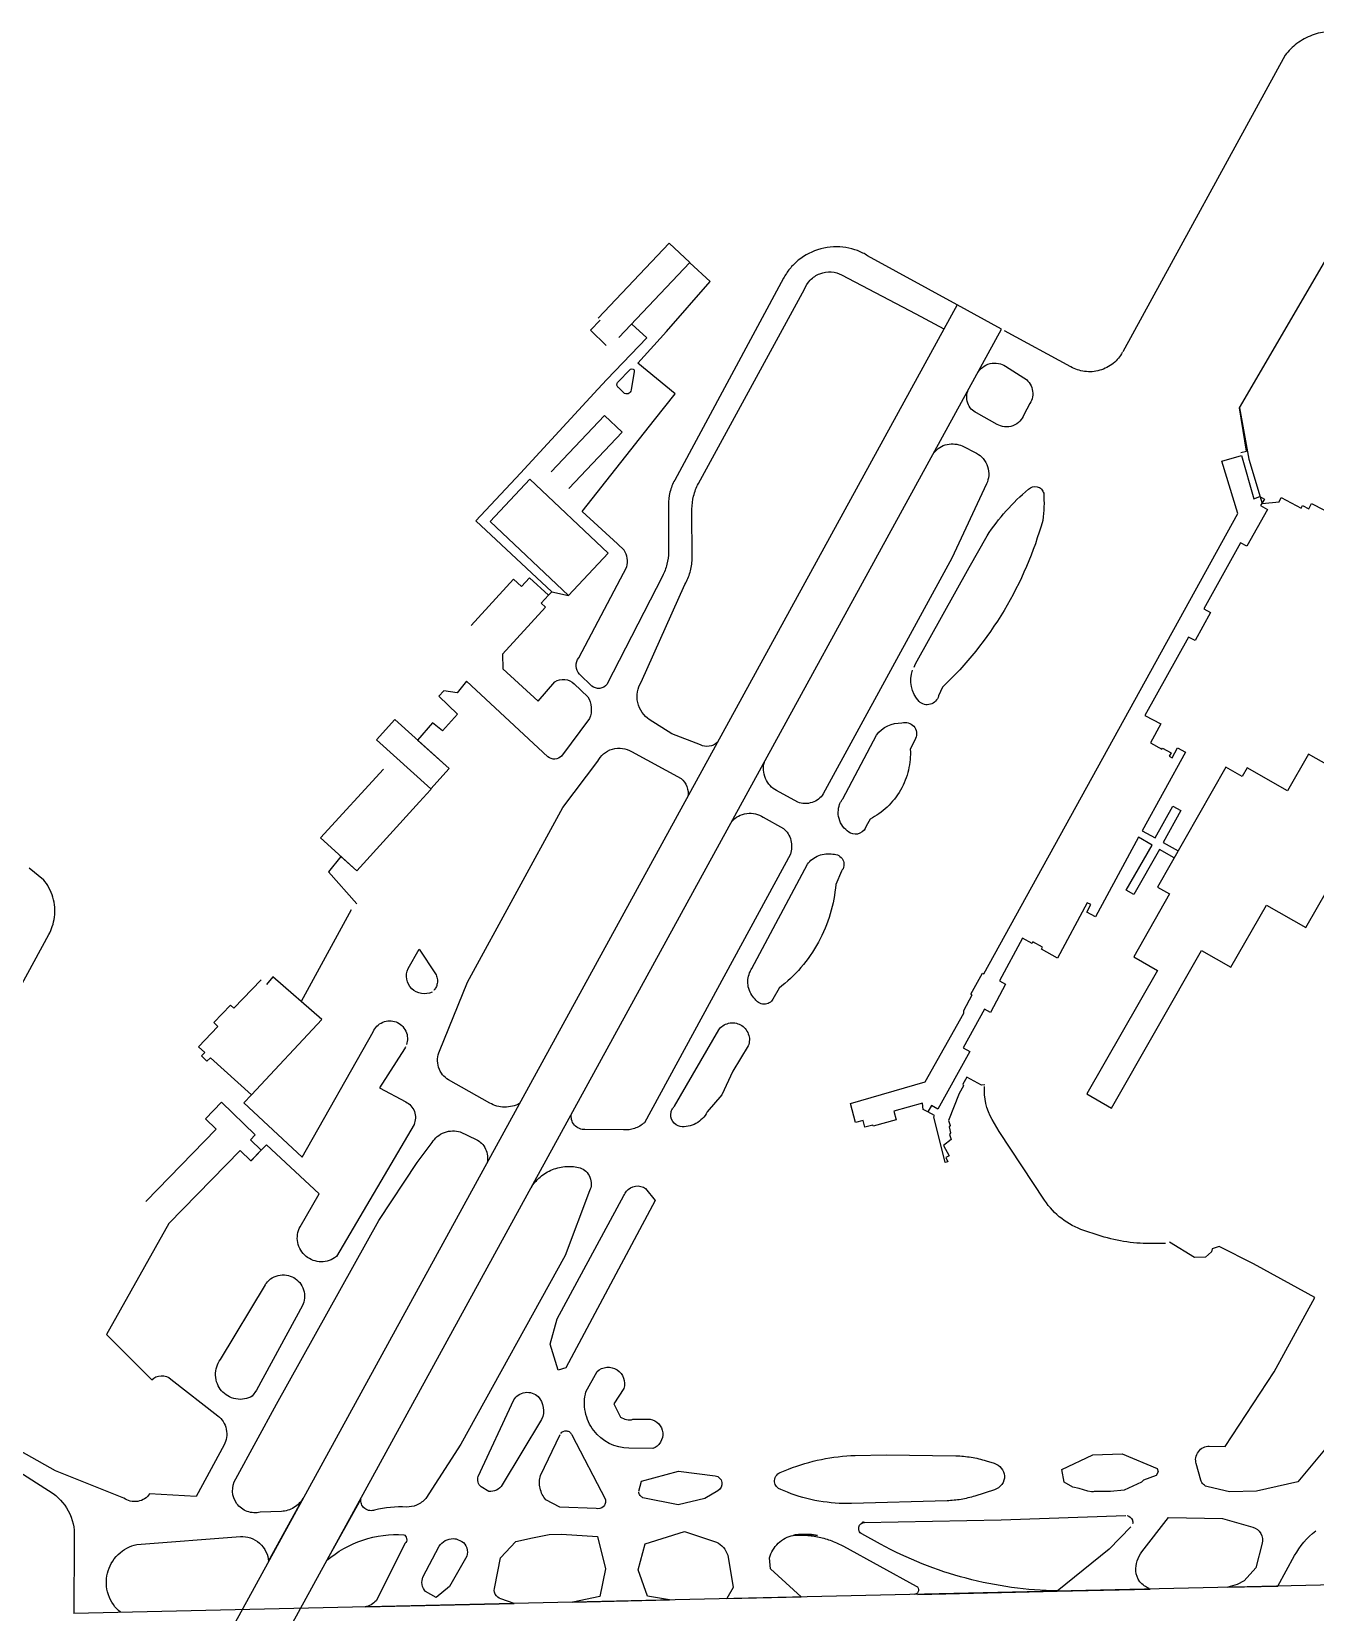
# Model space of a CAD drawing. Header units: millimetres. Extents: x -77.1 to -67, y 51.5 to 61.1.
# Drawn here: x -73.396 to -70.009, y 56.782 to 60.955 of the extents above; entities that cross this region are included whole.
import ezdxf

# ---------------------------------------------------------------- set-up
doc = ezdxf.new("R2010")
doc.units = ezdxf.units.MM
doc.layers.get('0').update_dxf_attribs({"linetype": 'CONTINUOUS'})
for name, color, linetype in [('ramp', 7, 'CONTINUOUS'), ('runway', 110, 'CONTINUOUS'), ('taxi', 130, 'CONTINUOUS')]:
    doc.layers.add(name, color=color, linetype=linetype)

# ---------------------------------------------------------------- blocks, each defined once
blk = doc.blocks.new('Airport')
at = {"layer": 'ramp'}
for p, q in [((147.732, 176.325), (149.869, 178.582)), ((149.869, 178.582), (150.49, 177.994)), ((150.49, 177.994), (148.351, 175.74)), ((147.501, 175.959), (147.791, 176.269)), ((147.974, 175.507), (147.501, 175.959)), ((146.323, 171.703), (147.924, 173.394)), ((147.924, 173.394), (148.451, 172.893)), ((148.451, 172.893), (146.85, 171.203)), ((166.474, 172.022), (167.067, 172.191)), ((167.067, 172.191), (167.437, 170.889)), ((166.954, 170.455), (166.474, 172.022)), ((144.482, 170.212), (145.681, 171.486)), ((148.037, 169.259), (145.681, 171.486)), ((167.437, 170.889), (167.614, 170.959)), ((167.614, 170.959), (167.752, 170.885)), ((167.752, 170.885), (167.639, 170.688)), ((167.639, 170.688), (167.842, 170.575)), ((144.482, 170.212), (146.838, 167.99)), ((159.317, 156.608), (166.954, 170.455)), ((159.317, 156.608), (166.954, 170.455)), ((167.842, 170.575), (167.223, 169.467)), ((146.838, 167.99), (148.037, 169.259)), ((167.035, 169.573), (165.931, 167.583)), ((167.223, 169.467), (167.035, 169.573)), ((145.188, 168.48), (143.917, 167.086)), ((145.43, 168.257), (145.188, 168.48)), ((145.671, 168.519), (145.43, 168.257)), ((146.242, 167.997), (145.671, 168.519)), ((146.02, 167.753), (146.242, 167.997)), ((146.147, 167.637), (144.855, 166.226)), ((144.855, 166.226), (146.147, 167.637)), ((146.147, 167.637), (146.02, 167.753)), ((166.135, 167.47), (165.667, 166.628)), ((165.931, 167.583), (166.135, 167.47)), ((165.468, 166.737), (164.163, 164.381)), ((165.667, 166.628), (165.468, 166.737)), ((141.621, 164.256), (141.07, 163.65)), ((143.254, 162.779), (141.621, 164.256)), ((164.163, 164.381), (164.636, 164.123)), ((164.636, 164.123), (164.326, 163.555)), ((141.07, 163.65), (142.7, 162.169)), ((142.302, 163.639), (143.254, 162.779)), ((164.326, 163.555), (164.674, 163.365)), ((165.384, 163.277), (164.079, 160.909)), ((164.674, 163.365), (164.692, 163.397)), ((164.692, 163.397), (164.946, 163.255)), ((164.946, 163.255), (164.889, 163.153)), ((164.889, 163.153), (164.978, 163.107)), ((164.978, 163.107), (165.144, 163.406)), ((165.144, 163.406), (165.384, 163.277)), ((169.075, 163.216), (168.446, 162.115)), ((171.262, 161.97), (169.075, 163.216)), ((139.392, 160.694), (141.285, 162.768)), ((143.254, 162.779), (142.7, 162.169)), ((166.594, 162.825), (164.537, 159.22)), ((167.085, 162.546), (166.594, 162.825)), ((167.232, 162.807), (167.085, 162.546)), ((168.446, 162.115), (167.232, 162.807)), ((142.689, 162.14), (142.366, 161.784)), ((142.7, 162.169), (142.689, 162.14)), ((142.366, 161.784), (140.475, 159.706)), ((142.366, 161.784), (140.475, 159.706)), ((164.466, 160.694), (164.996, 161.653)), ((164.996, 161.653), (165.239, 161.522)), ((168.993, 157.999), (171.262, 161.97)), ((165.239, 161.522), (164.71, 160.559)), ((140.475, 159.706), (139.392, 160.694)), ((163.966, 160.715), (162.678, 158.323)), ((164.375, 160.478), (163.966, 160.715)), ((164.079, 160.909), (164.466, 160.694)), ((163.598, 159.123), (164.375, 160.478)), ((164.601, 160.348), (163.828, 158.994)), ((165.038, 160.102), (164.601, 160.348)), ((164.71, 160.559), (165.162, 160.312)), ((140.475, 159.706), (140.002, 160.136)), ((163.828, 158.994), (163.598, 159.123)), ((164.905, 159.012), (163.824, 157.12)), ((164.537, 159.22), (164.905, 159.012)), ((162.431, 158.747), (161.535, 157.081)), ((162.413, 158.465), (162.533, 158.691)), ((162.678, 158.323), (162.413, 158.465)), ((162.533, 158.691), (162.431, 158.747)), ((166.746, 156.807), (167.815, 158.673)), ((167.815, 158.673), (168.993, 157.999)), ((160.484, 157.678), (159.792, 156.398)), ((160.769, 157.526), (160.484, 157.678)), ((160.794, 157.572), (160.769, 157.526)), ((161.083, 157.416), (160.794, 157.572)), ((161.049, 157.346), (161.083, 157.416)), ((161.535, 157.081), (161.049, 157.346)), ((163.161, 152.574), (165.864, 157.311)), ((163.824, 157.12), (164.541, 156.71)), ((165.864, 157.311), (166.746, 156.807)), ((137.603, 156.429), (136.78, 155.575)), ((137.956, 156.518), (137.761, 156.291)), ((139.426, 155.233), (137.956, 156.518)), ((158.935, 155.995), (159.285, 156.626)), ((159.285, 156.626), (159.317, 156.608)), ((159.792, 156.398), (159.973, 156.301)), ((164.541, 156.71), (162.417, 152.997)), ((158.716, 155.511), (158.971, 155.973)), ((158.971, 155.973), (158.935, 155.995)), ((159.973, 156.301), (159.518, 155.451)), ((136.682, 155.67), (136.178, 155.141)), ((136.78, 155.575), (136.682, 155.67)), ((159.342, 155.547), (158.699, 154.386)), ((158.72, 155.43), (158.716, 155.511)), ((158.72, 155.43), (158.716, 155.511)), ((159.518, 155.451), (159.342, 155.547)), ((136.301, 155.021), (135.719, 154.415)), ((136.178, 155.141), (136.301, 155.021)), ((139.426, 155.233), (137.316, 152.975)), ((137.316, 152.975), (139.426, 155.233)), ((157.562, 153.359), (158.72, 155.43)), ((157.562, 153.359), (158.72, 155.43)), ((135.719, 154.415), (135.909, 154.241)), ((135.909, 154.241), (135.81, 154.139)), ((135.81, 154.139), (135.977, 153.985)), ((135.977, 153.985), (136.082, 154.087)), ((136.082, 154.087), (137.316, 152.975)), ((158.896, 154.273), (157.937, 152.54)), ((158.699, 154.386), (158.896, 154.273)), ((155.312, 152.71), (157.562, 153.359)), ((155.312, 152.71), (157.562, 153.359)), ((136.418, 152.75), (135.934, 152.248)), ((137.429, 151.769), (136.418, 152.75)), ((137.316, 152.975), (137.088, 152.728)), ((155.464, 152.142), (155.312, 152.71)), ((155.464, 152.142), (155.312, 152.71)), ((157.474, 152.725), (156.614, 152.477)), ((157.474, 152.725), (156.614, 152.477)), ((157.499, 152.534), (157.474, 152.725)), ((157.499, 152.534), (157.474, 152.725)), ((157.746, 152.647), (157.641, 152.456)), ((157.937, 152.54), (157.746, 152.647)), ((135.934, 152.248), (136.251, 151.938)), ((155.694, 152.203), (155.464, 152.142)), ((155.694, 152.203), (155.464, 152.142)), ((155.749, 151.997), (155.694, 152.203)), ((155.749, 151.997), (155.694, 152.203)), ((156.684, 152.217), (156, 152.033)), ((156.684, 152.217), (156, 152.033)), ((156.614, 152.477), (156.684, 152.217)), ((156.614, 152.477), (156.684, 152.217)), ((157.641, 152.456), (157.499, 152.534)), ((157.641, 152.456), (157.499, 152.534)), ((136.251, 151.938), (134.141, 149.768)), ((137.282, 151.617), (137.429, 151.769)), ((155.99, 152.061), (155.749, 151.997)), ((155.99, 152.061), (155.749, 151.997)), ((156, 152.033), (155.99, 152.061)), ((156, 152.033), (155.99, 152.061)), ((136.974, 151.299), (134.833, 149.098)), ((134.833, 149.098), (136.974, 151.299)), ((137.296, 150.986), (136.974, 151.299)), ((136.974, 151.299), (137.296, 150.986)), ((137.606, 151.303), (137.282, 151.617)), ((137.296, 150.986), (137.606, 151.303)), ((137.606, 151.303), (137.3, 150.989)), ((137.3, 150.989), (137.296, 150.986))]:
    blk.add_line(p, q, dxfattribs=at)
at = {"layer": 'ramp', "linetype": 'ByBlock'}
blk.add_line((162.417, 152.997), (163.161, 152.574), dxfattribs=at)
at = {"layer": 'runway'}
for p, q in [((158.523, 176.73), (114.591, 96.513)), ((159.856, 175.997), (158.523, 176.73)), ((115.928, 95.783), (159.856, 175.997)), ((198.312, 138.879), (131.976, 137.379))]:
    blk.add_line(p, q, dxfattribs=at)
at = {"layer": 'taxi'}
for p, q in [((168.379, 184.231), (163.493, 175.31)), ((151.093, 177.426), (150.486, 177.99)), ((158.523, 176.73), (155.83, 178.202)), ((167.003, 173.63), (169.561, 178.005)), ((149.781, 175.923), (151.093, 177.426)), ((153.302, 177.524), (150.031, 171.457)), ((155.043, 177.63), (157.273, 176.45)), ((150.744, 171.348), (153.937, 177.2)), ((148.74, 176.145), (149.191, 175.733)), ((148.926, 174.971), (149.781, 175.923)), ((161.94, 174.858), (159.944, 175.948)), ((149.191, 175.733), (147.996, 174.478)), ((150.041, 174.053), (148.926, 174.971)), ((163.49, 175.303), (163.482, 175.292)), ((147.996, 174.478), (147.723, 174.191)), ((148.313, 174.392), (148.708, 174.788)), ((148.815, 174.72), (148.722, 174.17)), ((159.975, 174.878), (160.527, 174.53)), ((147.723, 174.191), (145.396, 171.662)), ((148.496, 174.085), (148.341, 174.24)), ((149.424, 173.27), (150.041, 174.053)), ((160.706, 173.763), (160.52, 173.422)), ((167.003, 173.627), (167.282, 172.081)), ((167.214, 172.325), (167.003, 173.627)), ((147.25, 170.509), (149.424, 173.27)), ((159.726, 173.132), (159.097, 173.476)), ((158.67, 172.481), (159.104, 172.261)), ((167.042, 172.282), (167.214, 172.325)), ((167.282, 172.081), (167.68, 170.755)), ((145.396, 171.662), (144.055, 170.233)), ((159.405, 171.344), (158.356, 169.111)), ((149.844, 170.706), (149.844, 169.295)), ((167.68, 170.755), (168.193, 170.801)), ((168.193, 170.801), (168.259, 170.928)), ((168.259, 170.928), (168.858, 170.614)), ((168.858, 170.614), (168.898, 170.692)), ((168.898, 170.692), (169.088, 170.593)), ((169.088, 170.593), (169.17, 170.748)), ((169.17, 170.748), (170.707, 169.955)), ((144.055, 170.233), (146.337, 168.099)), ((148.309, 169.534), (147.25, 170.509)), ((150.554, 169.073), (150.55, 170.586)), ((158.885, 168.825), (159.421, 169.781)), ((148.514, 169.344), (148.309, 169.534)), ((147.146, 166.113), (148.591, 168.85)), ((158.356, 169.111), (154.498, 162.017)), ((157.27, 165.929), (158.885, 168.825)), ((149.668, 168.571), (147.996, 165.312)), ((149.023, 165.375), (150.341, 168.32)), ((146.337, 168.099), (146.242, 167.997)), ((146.337, 168.099), (146.838, 167.99)), ((144.855, 166.226), (144.866, 165.78)), ((157.228, 165.834), (157.27, 165.929)), ((144.866, 165.78), (145.928, 164.804)), ((147.544, 165.258), (147.166, 165.618)), ((143.092, 165.118), (142.94, 164.955)), ((142.94, 164.955), (143.505, 164.415)), ((143.49, 165.054), (143.092, 165.118)), ((143.779, 165.407), (143.49, 165.054)), ((146.224, 163.132), (143.779, 165.407)), ((145.928, 164.804), (146.429, 165.393)), ((147.008, 165.333), (147.417, 164.937)), ((158.082, 165.227), (157.962, 164.966)), ((142.753, 164.155), (142.302, 163.639)), ((143.053, 163.915), (142.753, 164.155)), ((143.505, 164.415), (143.053, 163.915)), ((147.47, 164.288), (146.633, 163.153)), ((149.946, 163.829), (149.269, 164.256)), ((150.803, 163.494), (149.946, 163.829)), ((155.079, 161.875), (156.095, 163.788)), ((157.27, 163.689), (157.112, 163.357)), ((148.729, 163.291), (150.222, 162.479)), ((146.669, 161.615), (147.723, 163.001)), ((153.736, 161.766), (153.094, 162.119)), ((143.804, 156.355), (146.669, 161.615)), ((154.988, 161.703), (154.988, 161.703)), ((152.687, 161.319), (153.304, 160.98)), ((155.905, 161.262), (155.785, 161.047)), ((153.509, 160.204), (149.121, 152.133)), ((140.002, 160.136), (139.624, 159.675)), ((152.352, 156.767), (154.021, 159.907)), ((139.624, 159.675), (140.477, 158.718)), ((155.043, 159.695), (154.871, 159.3)), ((140.305, 158.538), (138.806, 155.776)), ((129.7, 155.007), (131.224, 157.787)), ((142.024, 156.771), (142.358, 157.346)), ((142.358, 157.346), (142.845, 156.608)), ((142.965, 154.284), (143.804, 156.355)), ((153.168, 156.179), (152.98, 155.843)), ((138.838, 151.095), (140.972, 154.869)), ((150.027, 152.629), (151.354, 154.926)), ((141.911, 154.358), (141.162, 153.182)), ((152.243, 154.446), (151.777, 153.68)), ((151.777, 153.68), (151.443, 152.968)), ((141.162, 153.182), (141.956, 152.757)), ((144.475, 152.725), (143.234, 153.42)), ((158.709, 153.239), (158.582, 153.01)), ((158.815, 153.501), (158.688, 153.296)), ((158.688, 153.296), (158.709, 153.239)), ((159.249, 153.264), (158.815, 153.501)), ((159.348, 153.268), (159.249, 153.264)), ((137.088, 152.728), (138.838, 151.095)), ((151.443, 152.968), (151.009, 152.456)), ((158.582, 153.01), (158.258, 152.196)), ((157.838, 152.347), (157.641, 152.456)), ((157.82, 152.312), (157.838, 152.347)), ((158.155, 150.939), (157.82, 152.312)), ((158.258, 152.196), (158.307, 152.044)), ((159.778, 151.864), (159.57, 152.227)), ((142.2, 152.083), (139.864, 148.11)), ((143.589, 151.857), (144.069, 151.631)), ((148.489, 151.916), (147.329, 151.927)), ((158.307, 152.044), (158.283, 152.005)), ((158.283, 152.005), (158.315, 151.825)), ((158.315, 151.825), (158.29, 151.78)), ((158.29, 151.78), (158.342, 151.627)), ((161.147, 149.8), (159.778, 151.864)), ((137.761, 151.465), (137.606, 151.303)), ((139.349, 149.998), (137.761, 151.465)), ((142.291, 150.936), (142.743, 151.538)), ((158.342, 151.627), (158.107, 151.45)), ((158.107, 151.45), (158.283, 151.14)), ((141.138, 149.197), (142.291, 150.936)), ((158.241, 150.961), (158.155, 150.939)), ((158.283, 151.14), (158.18, 151.091)), ((158.18, 151.091), (158.241, 150.961)), ((138.774, 149.006), (139.349, 149.998)), ((146.504, 146.24), (148.507, 149.944)), ((147.474, 150.086), (146.739, 148.139)), ((149.442, 149.797), (146.757, 144.766)), ((149.159, 150.152), (149.442, 149.797)), ((134.833, 149.098), (132.956, 145.767)), ((138.062, 143.666), (141.138, 149.197)), ((162.752, 148.752), (162.329, 148.893)), ((164.781, 148.501), (164.308, 148.499)), ((165.656, 148.076), (164.901, 148.54)), ((166.178, 148.343), (166.16, 148.248)), ((166.389, 148.413), (166.178, 148.343)), ((167.427, 147.888), (166.389, 148.413)), ((146.739, 148.139), (143.603, 142.47)), ((165.984, 148.089), (165.656, 148.076)), ((166.16, 148.248), (165.984, 148.089)), ((169.07, 146.984), (167.427, 147.888)), ((136.382, 145.009), (137.734, 147.26)), ((168.044, 144.643), (169.267, 146.879)), ((169.267, 146.879), (169.07, 146.984)), ((138.844, 146.636), (137.469, 144.092)), ((131.429, 141.661), (123.806, 145.973)), ((146.289, 145.478), (146.504, 146.24)), ((132.956, 145.767), (134.322, 144.406)), ((146.531, 144.688), (146.289, 145.478)), ((146.757, 144.766), (146.531, 144.688)), ((147.364, 144.039), (147.7, 144.653)), ((166.573, 142.398), (168.044, 144.643)), ((134.889, 144.426), (136.308, 143.316)), ((137.469, 144.092), (137.334, 143.906)), ((148.5, 144.139), (148.2, 143.675)), ((136.844, 141.421), (138.062, 143.666)), ((144.129, 141.496), (145.199, 143.8)), ((145.199, 143.8), (145.199, 143.8)), ((148.2, 143.675), (148.405, 143.28)), ((146.034, 143.207), (144.846, 141.245)), ((148.775, 143.214), (149.294, 143.221)), ((145.999, 141.525), (146.592, 142.759)), ((146.94, 142.748), (147.949, 140.801)), ((136.491, 142.445), (135.656, 140.896)), ((143.603, 142.47), (142.553, 140.835)), ((149.378, 142.335), (148.652, 142.346)), ((155.457, 142.127), (156.391, 142.151)), ((156.391, 142.151), (158.483, 142.117)), ((161.666, 141.708), (162.596, 142.144)), ((162.596, 142.144), (163.475, 142.18)), ((163.475, 142.18), (164.53, 141.732)), ((166.09, 142.409), (166.573, 142.398)), ((169.557, 142.3), (168.756, 141.333)), ((129.62, 142.088), (131.355, 140.98)), ((133.483, 140.839), (131.429, 141.661)), ((149.037, 141.355), (150.144, 141.658)), ((150.144, 141.658), (151.251, 141.516)), ((153.202, 141.613), (153.456, 141.715)), ((159.39, 141.968), (159.634, 141.894)), ((161.739, 141.323), (161.666, 141.708)), ((164.53, 141.732), (164.562, 141.637)), ((165.839, 141.389), (165.701, 141.884)), ((144.45, 141.048), (144.213, 141.181)), ((148.951, 141.055), (149.037, 141.355)), ((161.997, 141.178), (161.739, 141.323)), ((162.184, 141.136), (161.997, 141.178)), ((163.797, 141.203), (163.539, 141.084)), ((164.057, 141.323), (163.797, 141.203)), ((164.121, 141.387), (164.057, 141.323)), ((164.502, 141.525), (164.121, 141.387)), ((164.562, 141.637), (164.502, 141.525)), ((166.707, 141.034), (166.058, 141.181)), ((168.756, 141.333), (167.515, 141.055)), ((135.656, 140.896), (134.252, 140.97)), ((137.829, 138.949), (138.869, 140.846)), ((140.597, 140.815), (139.582, 138.974)), ((146.577, 140.568), (146.158, 140.794)), ((150.138, 140.643), (149.075, 140.857)), ((150.934, 140.829), (150.138, 140.643)), ((151.325, 141.068), (150.934, 140.829)), ((153.421, 141.02), (153.216, 141.1)), ((158.215, 140.765), (155.344, 140.684)), ((159.645, 141.097), (159.048, 140.907)), ((162.449, 141.052), (162.184, 141.136)), ((162.558, 141.034), (162.449, 141.052)), ((162.605, 141.03), (162.558, 141.034)), ((162.632, 141.041), (162.605, 141.03)), ((163.123, 141.041), (162.632, 141.041)), ((163.539, 141.084), (163.123, 141.041)), ((167.515, 141.055), (166.707, 141.034)), ((138.213, 140.444), (137.574, 140.423)), ((147.668, 140.532), (146.577, 140.568)), ((159.846, 140.193), (163.591, 140.317)), ((163.623, 140.317), (163.623, 140.317)), ((164.068, 139.231), (164.869, 140.265)), ((164.869, 140.265), (166.492, 140.233)), ((166.492, 140.233), (167.409, 139.968)), ((145.76, 139.647), (146.257, 139.749)), ((146.257, 139.749), (146.63, 139.761)), ((146.63, 139.761), (147.709, 139.693)), ((149.149, 139.467), (150.323, 139.845)), ((150.323, 139.845), (151.291, 139.524)), ((156.215, 139.46), (155.654, 139.767)), ((155.717, 140.113), (159.846, 140.193)), ((155.739, 140.116), (155.717, 140.113)), ((163.74, 139.978), (163.084, 139.311)), ((131.983, 139.584), (131.976, 137.379)), ((133.87, 139.453), (136.988, 139.686)), ((141.931, 139.485), (141.056, 137.76)), ((142.467, 138.472), (142.958, 139.404)), ((142.958, 139.404), (142.958, 139.399)), ((143.374, 139.626), (143.374, 139.626)), ((143.462, 139.618), (143.634, 139.544)), ((144.799, 139.047), (145.262, 139.544)), ((145.262, 139.544), (145.76, 139.647)), ((147.709, 139.693), (147.953, 138.719)), ((148.935, 138.691), (149.149, 139.467)), ((153.591, 139.725), (153.591, 139.725)), ((153.591, 139.725), (153.591, 139.725)), ((155.108, 139.397), (157.291, 138.201)), ((163.084, 139.311), (161.524, 138.045)), ((167.684, 139.485), (167.494, 138.747)), ((143.783, 139.103), (143.265, 138.183)), ((144.623, 138.173), (144.799, 139.047)), ((151.628, 139.132), (151.789, 138.155)), ((152.906, 138.716), (152.885, 139.051)), ((168.157, 138.198), (168.661, 139.118)), ((147.953, 138.719), (147.784, 137.884)), ((149.216, 137.9), (148.935, 138.691)), ((167.148, 138.356), (166.936, 138.246)), ((167.494, 138.747), (167.148, 138.356)), ((142.863, 137.855), (142.544, 138.035)), ((143.265, 138.183), (142.863, 137.855)), ((147.784, 137.884), (146.969, 137.717)), ((149.88, 137.784), (149.216, 137.9)), ((151.789, 138.155), (151.601, 137.823)), ((151.601, 137.823), (153.827, 137.873)), ((157.334, 137.95), (161.524, 138.045)), ((161.524, 138.045), (164.322, 138.11)), ((166.936, 138.246), (166.653, 138.162)), ((166.653, 138.162), (168.157, 138.198)), ((140.728, 137.576), (145.212, 137.678)), ((145.212, 137.678), (144.81, 137.816)), ((146.969, 137.717), (149.88, 137.784))]:
    blk.add_line(p, q, dxfattribs=at)
at = {"layer": 'taxi', "linetype": 'ByBlock'}
for p, q in [((157.273, 176.45), (158.123, 176)), ((130.636, 159.797), (131.063, 159.444)), ((152.906, 138.716), (153.827, 137.873))]:
    blk.add_line(p, q, dxfattribs=at)
at = {"layer": 'taxi'}
for points in [[(169.692, 184.941), (169.518, 184.93), (169.349, 184.894), (169.183, 184.83)], [(168.731, 184.584), (168.594, 184.478), (168.478, 184.358), (168.379, 184.231)], [(169.183, 184.83), (169.021, 184.771), (168.869, 184.686), (168.731, 184.584)], [(154.419, 178.41), (154.17, 178.343), (153.939, 178.223), (153.745, 178.065)], [(155.178, 178.446), (154.932, 178.488), (154.674, 178.478), (154.419, 178.41)], [(155.527, 178.354), (155.418, 178.392), (155.301, 178.428), (155.178, 178.446)], [(155.83, 178.202), (155.739, 178.259), (155.637, 178.311), (155.527, 178.354)], [(153.489, 177.807), (153.415, 177.716), (153.354, 177.621), (153.302, 177.524)], [(153.745, 178.065), (153.65, 177.983), (153.562, 177.899), (153.489, 177.807)], [(153.937, 177.2), (153.971, 177.296), (154.028, 177.388), (154.106, 177.468)], [(154.106, 177.468), (154.184, 177.553), (154.283, 177.621), (154.394, 177.662)], [(154.394, 177.662), (154.507, 177.705), (154.625, 177.723), (154.737, 177.716)], [(154.737, 177.716), (154.853, 177.709), (154.955, 177.676), (155.043, 177.63)], [(159.277, 174.844), (159.344, 174.896), (159.418, 174.935), (159.507, 174.957)], [(159.507, 174.957), (159.591, 174.978), (159.676, 174.982), (159.757, 174.966)], [(159.757, 174.966), (159.842, 174.95), (159.912, 174.918), (159.975, 174.878)], [(163.211, 174.966), (163.094, 174.872), (162.958, 174.801), (162.804, 174.756)], [(163.367, 175.122), (163.32, 175.066), (163.27, 175.016), (163.211, 174.966)], [(163.482, 175.292), (163.451, 175.235), (163.412, 175.175), (163.367, 175.122)], [(148.708, 174.788), (148.733, 174.805), (148.761, 174.805), (148.786, 174.79)], [(148.786, 174.79), (148.797, 174.783), (148.806, 174.774), (148.81, 174.759)], [(148.81, 174.759), (148.817, 174.745), (148.817, 174.731), (148.815, 174.72)], [(159.157, 174.713), (159.168, 174.731), (159.179, 174.745), (159.193, 174.759)], [(159.193, 174.759), (159.217, 174.79), (159.245, 174.819), (159.277, 174.844)], [(160.527, 174.53), (160.583, 174.494), (160.639, 174.449), (160.681, 174.389)], [(162.347, 174.724), (162.198, 174.742), (162.06, 174.79), (161.94, 174.858)], [(162.804, 174.756), (162.653, 174.713), (162.499, 174.702), (162.347, 174.724)], [(148.295, 174.311), (148.295, 174.324), (148.295, 174.34), (148.299, 174.353)], [(148.313, 174.272), (148.302, 174.283), (148.299, 174.297), (148.295, 174.311)], [(148.299, 174.353), (148.302, 174.367), (148.306, 174.381), (148.313, 174.392)], [(148.341, 174.24), (148.331, 174.247), (148.32, 174.258), (148.313, 174.272)], [(148.56, 174.05), (148.535, 174.057), (148.514, 174.068), (148.496, 174.085)], [(148.634, 174.053), (148.614, 174.046), (148.589, 174.043), (148.56, 174.05)], [(148.693, 174.1), (148.68, 174.078), (148.659, 174.064), (148.634, 174.053)], [(148.722, 174.17), (148.718, 174.145), (148.711, 174.121), (148.693, 174.1)], [(158.836, 173.772), (158.787, 173.912), (158.801, 174.053), (158.854, 174.166)], [(160.681, 174.389), (160.728, 174.329), (160.759, 174.258), (160.776, 174.184)], [(160.776, 174.184), (160.794, 174.107), (160.798, 174.028), (160.784, 173.958)], [(159.097, 173.476), (158.985, 173.531), (158.885, 173.63), (158.836, 173.772)], [(160.784, 173.958), (160.769, 173.883), (160.741, 173.817), (160.706, 173.763)], [(159.941, 173.058), (159.859, 173.069), (159.785, 173.098), (159.726, 173.132)], [(160.192, 173.087), (160.11, 173.058), (160.025, 173.048), (159.941, 173.058)], [(160.403, 173.228), (160.346, 173.168), (160.276, 173.119), (160.192, 173.087)], [(160.52, 173.422), (160.498, 173.354), (160.459, 173.288), (160.403, 173.228)], [(158.215, 172.529), (158.378, 172.565), (158.537, 172.54), (158.67, 172.481)], [(157.827, 172.289), (157.922, 172.402), (158.057, 172.49), (158.215, 172.529)], [(159.104, 172.261), (159.175, 172.223), (159.242, 172.169), (159.301, 172.103)], [(159.301, 172.103), (159.358, 172.031), (159.408, 171.952), (159.436, 171.863)], [(159.436, 171.863), (159.464, 171.775), (159.475, 171.679), (159.468, 171.59)], [(150.031, 171.457), (149.971, 171.341), (149.921, 171.221), (149.89, 171.094)], [(150.599, 170.977), (150.631, 171.108), (150.681, 171.231), (150.744, 171.348)], [(159.468, 171.59), (159.462, 171.499), (159.436, 171.418), (159.405, 171.344)], [(159.991, 170.529), (160.198, 170.762), (160.423, 170.981), (160.664, 171.178)], [(160.664, 171.178), (160.73, 171.253), (160.83, 171.28), (160.925, 171.256)], [(160.925, 171.256), (160.97, 171.246), (161.013, 171.221), (161.049, 171.185)], [(161.049, 171.185), (161.083, 171.149), (161.108, 171.108), (161.119, 171.061)], [(149.89, 171.094), (149.858, 170.963), (149.844, 170.833), (149.844, 170.706)], [(150.55, 170.586), (150.55, 170.717), (150.568, 170.85), (150.599, 170.977)], [(161.119, 171.061), (161.14, 170.79), (161.129, 170.515), (161.09, 170.244)], [(159.421, 169.781), (159.591, 170.043), (159.783, 170.292), (159.991, 170.529)], [(161.09, 170.244), (160.826, 169.302), (160.438, 168.388), (159.927, 167.533)], [(148.602, 169.104), (148.589, 169.189), (148.56, 169.274), (148.514, 169.344)], [(149.844, 169.295), (149.844, 169.171), (149.826, 169.048), (149.799, 168.924)], [(148.591, 168.85), (148.614, 168.931), (148.616, 169.016), (148.602, 169.104)], [(149.799, 168.924), (149.77, 168.801), (149.724, 168.684), (149.668, 168.571)], [(150.493, 168.684), (150.529, 168.811), (150.55, 168.942), (150.554, 169.073)], [(150.341, 168.32), (150.405, 168.433), (150.457, 168.557), (150.493, 168.684)], [(159.927, 167.533), (159.412, 166.676), (158.79, 165.905), (158.082, 165.227)], [(147.071, 165.862), (147.067, 165.954), (147.096, 166.043), (147.146, 166.113)], [(146.429, 165.393), (146.513, 165.446), (146.617, 165.473), (146.73, 165.464)], [(146.73, 165.464), (146.841, 165.453), (146.938, 165.4), (147.008, 165.333)], [(147.166, 165.618), (147.114, 165.681), (147.078, 165.767), (147.071, 165.862)], [(157.376, 164.799), (157.14, 165.054), (157.065, 165.417), (157.182, 165.742)], [(147.417, 164.937), (147.477, 164.846), (147.515, 164.736), (147.526, 164.62)], [(147.78, 165.192), (147.689, 165.185), (147.603, 165.213), (147.544, 165.258)], [(147.996, 165.312), (147.946, 165.251), (147.872, 165.202), (147.78, 165.192)], [(148.919, 164.765), (148.894, 164.874), (148.894, 164.987), (148.912, 165.093)], [(148.912, 165.093), (148.935, 165.199), (148.973, 165.294), (149.023, 165.375)], [(157.962, 164.966), (157.93, 164.846), (157.838, 164.751), (157.714, 164.715)], [(147.526, 164.62), (147.533, 164.503), (147.515, 164.392), (147.47, 164.288)], [(149.055, 164.469), (148.991, 164.557), (148.944, 164.656), (148.919, 164.765)], [(149.269, 164.256), (149.191, 164.31), (149.118, 164.381), (149.055, 164.469)], [(157.714, 164.715), (157.594, 164.679), (157.464, 164.711), (157.376, 164.799)], [(156.095, 163.788), (156.275, 164.028), (156.561, 164.162), (156.861, 164.155)], [(156.861, 164.155), (156.988, 164.193), (157.125, 164.15), (157.214, 164.053)], [(157.214, 164.053), (157.257, 164.006), (157.284, 163.946), (157.295, 163.879)], [(151.312, 163.562), (151.244, 163.505), (151.163, 163.463), (151.068, 163.453)], [(157.295, 163.879), (157.305, 163.813), (157.295, 163.745), (157.27, 163.689)], [(146.433, 163.064), (146.355, 163.06), (146.28, 163.089), (146.224, 163.132)], [(146.633, 163.153), (146.581, 163.107), (146.513, 163.071), (146.433, 163.064)], [(147.723, 163.001), (147.763, 163.078), (147.82, 163.157), (147.893, 163.22)], [(147.893, 163.22), (147.967, 163.286), (148.059, 163.34), (148.161, 163.368)], [(148.161, 163.368), (148.263, 163.397), (148.365, 163.403), (148.465, 163.388)], [(148.465, 163.388), (148.564, 163.372), (148.652, 163.336), (148.729, 163.291)], [(151.068, 163.453), (150.973, 163.438), (150.882, 163.456), (150.803, 163.494)], [(157.112, 163.357), (157.119, 163.157), (157.105, 162.947), (157.055, 162.736)], [(152.761, 162.486), (152.691, 162.648), (152.684, 162.825), (152.727, 162.976)], [(157.055, 162.736), (157.006, 162.529), (156.924, 162.323), (156.816, 162.133)], [(150.222, 162.479), (150.299, 162.422), (150.362, 162.338), (150.398, 162.239)], [(150.398, 162.239), (150.437, 162.14), (150.441, 162.034), (150.423, 161.939)], [(153.094, 162.119), (152.951, 162.196), (152.832, 162.32), (152.761, 162.486)], [(156.816, 162.133), (156.705, 161.943), (156.572, 161.769), (156.413, 161.622)], [(154.159, 161.762), (154.014, 161.713), (153.862, 161.721), (153.736, 161.766)], [(154.498, 162.017), (154.419, 161.904), (154.303, 161.809), (154.159, 161.762)], [(154.991, 161.212), (154.928, 161.382), (154.935, 161.554), (154.988, 161.703)], [(154.988, 161.703), (155.002, 161.735), (155.012, 161.762), (155.03, 161.791)], [(155.03, 161.791), (155.043, 161.819), (155.061, 161.848), (155.079, 161.875)], [(156.413, 161.622), (156.258, 161.473), (156.085, 161.353), (155.905, 161.262)], [(151.753, 161.194), (151.859, 161.314), (152.013, 161.407), (152.198, 161.431)], [(152.198, 161.431), (152.381, 161.456), (152.553, 161.407), (152.687, 161.319)], [(155.319, 160.842), (155.178, 160.916), (155.058, 161.043), (154.991, 161.212)], [(153.304, 160.98), (153.404, 160.887), (153.485, 160.767), (153.524, 160.623)], [(155.597, 160.835), (155.499, 160.789), (155.396, 160.803), (155.319, 160.842)], [(155.785, 161.047), (155.76, 160.962), (155.701, 160.878), (155.597, 160.835)], [(153.524, 160.623), (153.559, 160.478), (153.552, 160.335), (153.509, 160.204)], [(154.36, 160.168), (154.5, 160.222), (154.649, 160.231), (154.787, 160.207)], [(154.787, 160.207), (154.91, 160.213), (155.027, 160.147), (155.083, 160.034)], [(154.021, 159.907), (154.102, 160.02), (154.218, 160.111), (154.36, 160.168)], [(155.115, 159.861), (155.108, 159.797), (155.079, 159.741), (155.043, 159.695)], [(155.083, 160.034), (155.111, 159.985), (155.122, 159.925), (155.115, 159.861)], [(131.344, 158.913), (131.287, 159.114), (131.19, 159.29), (131.063, 159.444)], [(154.871, 159.3), (154.846, 159.003), (154.79, 158.707), (154.706, 158.411)], [(131.393, 158.316), (131.418, 158.514), (131.404, 158.714), (131.344, 158.913)], [(131.224, 157.787), (131.305, 157.942), (131.369, 158.119), (131.393, 158.316)], [(154.706, 158.411), (154.618, 158.119), (154.498, 157.832), (154.349, 157.558)], [(154.349, 157.558), (154.201, 157.286), (154.025, 157.032), (153.824, 156.798)], [(142.132, 156.161), (141.97, 156.323), (141.927, 156.566), (142.024, 156.771)], [(142.845, 156.608), (142.87, 156.566), (142.888, 156.518), (142.895, 156.468)], [(142.895, 156.468), (142.906, 156.418), (142.906, 156.366), (142.895, 156.316)], [(152.243, 156.217), (152.214, 156.366), (152.232, 156.509), (152.282, 156.637)], [(152.282, 156.637), (152.293, 156.662), (152.303, 156.683), (152.314, 156.704)], [(152.314, 156.704), (152.327, 156.725), (152.338, 156.746), (152.352, 156.767)], [(153.824, 156.798), (153.623, 156.566), (153.404, 156.362), (153.168, 156.179)], [(142.743, 156.061), (142.538, 155.963), (142.295, 156.002), (142.132, 156.161)], [(142.856, 156.203), (142.838, 156.167), (142.817, 156.136), (142.789, 156.104)], [(142.895, 156.316), (142.888, 156.278), (142.877, 156.242), (142.856, 156.203)], [(152.447, 155.85), (152.349, 155.945), (152.275, 156.072), (152.243, 156.217)], [(152.551, 155.744), (152.504, 155.772), (152.472, 155.812), (152.447, 155.85)], [(152.712, 155.695), (152.653, 155.695), (152.596, 155.713), (152.551, 155.744)], [(152.874, 155.738), (152.829, 155.709), (152.772, 155.692), (152.712, 155.695)], [(152.98, 155.843), (152.956, 155.804), (152.924, 155.765), (152.874, 155.738)], [(140.972, 154.869), (141.02, 154.987), (141.12, 155.095), (141.257, 155.154)], [(141.257, 155.154), (141.395, 155.211), (141.54, 155.208), (141.66, 155.163)], [(141.66, 155.163), (141.78, 155.116), (141.889, 155.021), (141.952, 154.887)], [(151.354, 154.926), (151.421, 155.018), (151.524, 155.095), (151.653, 155.123)], [(151.653, 155.123), (151.78, 155.154), (151.908, 155.131), (152.01, 155.075)], [(152.01, 155.075), (152.119, 155.018), (152.201, 154.919), (152.243, 154.802)], [(141.952, 154.887), (142.015, 154.749), (142.015, 154.605), (141.974, 154.485)], [(152.243, 154.802), (152.289, 154.69), (152.286, 154.559), (152.243, 154.446)], [(141.945, 154.417), (141.935, 154.397), (141.925, 154.379), (141.911, 154.358)], [(142.937, 153.8), (142.883, 153.969), (142.901, 154.143), (142.965, 154.284)], [(143.234, 153.42), (143.102, 153.497), (142.99, 153.628), (142.937, 153.8)], [(159.57, 152.227), (159.398, 152.531), (159.317, 152.879), (159.344, 153.225)], [(141.956, 152.757), (142.065, 152.7), (142.16, 152.601), (142.21, 152.467)], [(144.919, 152.601), (144.758, 152.601), (144.605, 152.647), (144.475, 152.725)], [(145.367, 152.71), (145.237, 152.64), (145.082, 152.597), (144.919, 152.601)], [(149.961, 152.545), (149.978, 152.576), (150.002, 152.605), (150.027, 152.629)], [(142.21, 152.467), (142.255, 152.332), (142.246, 152.196), (142.2, 152.083)], [(146.934, 152.227), (146.92, 152.284), (146.92, 152.341), (146.929, 152.393)], [(147.018, 152.061), (146.976, 152.11), (146.947, 152.167), (146.934, 152.227)], [(149.121, 152.133), (149.037, 152.058), (148.937, 151.997), (148.828, 151.959)], [(149.971, 152.174), (149.914, 152.262), (149.905, 152.361), (149.921, 152.445)], [(149.921, 152.445), (149.932, 152.481), (149.943, 152.513), (149.961, 152.545)], [(150.197, 152.015), (150.109, 152.033), (150.025, 152.086), (149.971, 152.174)], [(150.67, 152.11), (150.525, 152.029), (150.359, 151.997), (150.197, 152.015)], [(151.009, 152.456), (150.934, 152.312), (150.814, 152.188), (150.67, 152.11)], [(142.743, 151.538), (142.824, 151.669), (142.951, 151.78), (143.114, 151.839)], [(143.114, 151.839), (143.275, 151.9), (143.442, 151.9), (143.589, 151.857)], [(144.069, 151.631), (144.182, 151.57), (144.284, 151.473), (144.348, 151.342)], [(147.166, 151.956), (147.11, 151.977), (147.06, 152.015), (147.018, 152.061)], [(147.329, 151.927), (147.279, 151.923), (147.223, 151.934), (147.166, 151.956)], [(148.828, 151.959), (148.716, 151.923), (148.602, 151.909), (148.489, 151.916)], [(144.348, 151.342), (144.412, 151.211), (144.422, 151.07), (144.401, 150.943)], [(145.988, 150.498), (146.097, 150.593), (146.224, 150.668), (146.359, 150.724)], [(146.359, 150.724), (146.497, 150.776), (146.637, 150.81), (146.782, 150.816)], [(146.782, 150.816), (146.923, 150.823), (147.06, 150.81), (147.187, 150.774)], [(147.187, 150.774), (147.248, 150.753), (147.307, 150.717), (147.361, 150.672)], [(145.724, 150.188), (145.794, 150.301), (145.882, 150.407), (145.988, 150.498)], [(147.361, 150.672), (147.413, 150.622), (147.456, 150.562), (147.483, 150.491)], [(147.523, 150.276), (147.519, 150.206), (147.501, 150.143), (147.474, 150.086)], [(147.483, 150.491), (147.512, 150.421), (147.526, 150.351), (147.523, 150.276)], [(148.582, 150.071), (148.648, 150.156), (148.747, 150.209), (148.853, 150.227)], [(148.853, 150.227), (148.962, 150.241), (149.071, 150.216), (149.159, 150.152)], [(148.507, 149.944), (148.517, 149.966), (148.528, 149.987), (148.539, 150.012)], [(148.539, 150.012), (148.553, 150.032), (148.567, 150.05), (148.582, 150.071)], [(162.329, 148.893), (161.845, 149.055), (161.429, 149.374), (161.147, 149.8)], [(138.707, 148.53), (138.672, 148.693), (138.696, 148.858), (138.774, 149.006)], [(138.953, 148.114), (138.826, 148.219), (138.738, 148.368), (138.707, 148.53)], [(163.521, 148.562), (163.261, 148.605), (163.003, 148.668), (162.752, 148.752)], [(164.308, 148.499), (164.048, 148.499), (163.783, 148.519), (163.521, 148.562)], [(139.41, 147.951), (139.243, 147.951), (139.08, 148.011), (138.953, 148.114)], [(139.864, 148.11), (139.733, 148.004), (139.575, 147.951), (139.41, 147.951)], [(137.73, 147.264), (137.768, 147.323), (137.822, 147.384), (137.888, 147.434)], [(137.888, 147.434), (137.956, 147.482), (138.033, 147.518), (138.114, 147.538)], [(138.114, 147.538), (138.198, 147.56), (138.284, 147.563), (138.365, 147.553)], [(138.365, 147.553), (138.446, 147.538), (138.519, 147.51), (138.584, 147.475)], [(138.584, 147.475), (138.648, 147.44), (138.711, 147.391), (138.763, 147.327)], [(138.763, 147.327), (138.816, 147.264), (138.855, 147.189), (138.88, 147.108)], [(138.88, 147.108), (138.908, 147.027), (138.915, 146.943), (138.908, 146.857)], [(138.908, 146.857), (138.901, 146.776), (138.876, 146.703), (138.844, 146.636)], [(136.235, 144.537), (136.226, 144.716), (136.287, 144.883), (136.382, 145.009)], [(134.322, 144.406), (134.389, 144.473), (134.487, 144.523), (134.6, 144.526)], [(134.6, 144.526), (134.717, 144.533), (134.815, 144.491), (134.889, 144.426)], [(136.414, 144.074), (136.312, 144.195), (136.241, 144.353), (136.235, 144.537)], [(147.7, 144.653), (147.865, 144.801), (148.112, 144.822), (148.299, 144.702)], [(148.299, 144.702), (148.485, 144.582), (148.567, 144.349), (148.5, 144.139)], [(136.844, 143.827), (136.667, 143.859), (136.52, 143.954), (136.414, 144.074)], [(145.536, 144.021), (145.611, 144.032), (145.685, 144.025), (145.751, 144.004)], [(147.347, 143.433), (147.304, 143.637), (147.315, 143.845), (147.364, 144.039)], [(137.334, 143.906), (137.193, 143.827), (137.024, 143.795), (136.844, 143.827)], [(145.199, 143.8), (145.23, 143.852), (145.276, 143.902), (145.332, 143.944)], [(145.332, 143.944), (145.392, 143.983), (145.463, 144.01), (145.536, 144.021)], [(145.751, 144.004), (145.823, 143.979), (145.88, 143.944), (145.925, 143.902)], [(145.925, 143.902), (146.094, 143.714), (146.14, 143.44), (146.034, 143.207)], [(136.308, 143.316), (136.428, 143.225), (136.522, 143.083), (136.558, 142.913)], [(147.597, 142.879), (147.477, 143.038), (147.388, 143.225), (147.347, 143.433)], [(148.405, 143.28), (148.458, 143.245), (148.517, 143.216), (148.585, 143.207)], [(148.585, 143.207), (148.648, 143.192), (148.716, 143.196), (148.775, 143.214)], [(149.294, 143.221), (149.498, 143.185), (149.654, 143.015), (149.672, 142.811)], [(136.558, 142.913), (136.594, 142.744), (136.562, 142.579), (136.491, 142.445)], [(146.606, 142.787), (146.648, 142.843), (146.715, 142.872), (146.786, 142.864)], [(146.786, 142.864), (146.818, 142.861), (146.85, 142.85), (146.877, 142.829)], [(146.877, 142.829), (146.906, 142.807), (146.927, 142.78), (146.94, 142.748)], [(148.652, 142.346), (148.239, 142.353), (147.851, 142.547), (147.6, 142.879)], [(149.672, 142.811), (149.681, 142.716), (149.661, 142.614), (149.604, 142.522)], [(149.604, 142.522), (149.548, 142.434), (149.467, 142.371), (149.378, 142.335)], [(153.456, 141.715), (154.095, 141.968), (154.772, 142.106), (155.457, 142.127)], [(165.692, 142.06), (165.701, 142.124), (165.726, 142.187), (165.768, 142.24)], [(165.768, 142.24), (165.807, 142.296), (165.859, 142.339), (165.92, 142.366)], [(165.92, 142.366), (165.977, 142.395), (166.036, 142.409), (166.09, 142.409)], [(158.483, 142.117), (158.636, 142.113), (158.79, 142.099), (158.942, 142.074)], [(158.942, 142.074), (159.094, 142.049), (159.242, 142.013), (159.39, 141.968)], [(159.634, 141.894), (159.806, 141.837), (159.927, 141.69), (159.941, 141.513)], [(165.701, 141.884), (165.687, 141.937), (165.68, 141.997), (165.692, 142.06)], [(136.875, 140.677), (136.714, 140.896), (136.703, 141.188), (136.844, 141.421)], [(144.125, 141.326), (144.107, 141.387), (144.111, 141.446), (144.129, 141.496)], [(144.213, 141.181), (144.172, 141.22), (144.14, 141.269), (144.125, 141.326)], [(144.846, 141.245), (144.81, 141.178), (144.749, 141.122), (144.676, 141.086)], [(145.988, 141.14), (145.959, 141.269), (145.964, 141.4), (145.999, 141.525)], [(151.251, 141.516), (151.354, 141.499), (151.432, 141.421), (151.45, 141.319)], [(151.45, 141.319), (151.467, 141.217), (151.418, 141.118), (151.325, 141.068)], [(153.033, 141.333), (153.026, 141.389), (153.037, 141.45), (153.068, 141.502)], [(153.216, 141.1), (153.118, 141.14), (153.048, 141.228), (153.033, 141.333)], [(153.068, 141.502), (153.103, 141.556), (153.15, 141.595), (153.202, 141.613)], [(159.862, 141.256), (159.806, 141.174), (159.729, 141.122), (159.645, 141.097)], [(159.941, 141.513), (159.944, 141.425), (159.919, 141.333), (159.862, 141.256)], [(165.92, 141.256), (165.882, 141.294), (165.853, 141.34), (165.839, 141.389)], [(166.058, 141.181), (166.008, 141.192), (165.959, 141.217), (165.92, 141.256)], [(131.355, 140.98), (131.563, 140.829), (131.74, 140.62), (131.857, 140.367)], [(133.895, 140.745), (133.74, 140.72), (133.592, 140.762), (133.483, 140.839)], [(134.252, 140.97), (134.174, 140.86), (134.05, 140.772), (133.895, 140.745)], [(138.869, 140.846), (138.806, 140.733), (138.711, 140.634), (138.591, 140.561)], [(140.619, 140.67), (140.597, 140.72), (140.595, 140.769), (140.597, 140.815)], [(142.425, 140.72), (142.379, 140.684), (142.327, 140.656), (142.273, 140.634)], [(142.553, 140.835), (142.513, 140.79), (142.471, 140.751), (142.425, 140.72)], [(144.676, 141.086), (144.602, 141.052), (144.525, 141.037), (144.45, 141.048)], [(146.158, 140.794), (146.076, 140.889), (146.016, 141.005), (145.988, 141.14)], [(147.949, 140.801), (147.96, 140.765), (147.96, 140.722), (147.946, 140.684)], [(148.994, 140.928), (148.969, 140.955), (148.958, 140.991), (148.951, 141.027)], [(149.075, 140.857), (149.043, 140.875), (149.014, 140.896), (148.994, 140.928)], [(154.367, 140.755), (154.041, 140.811), (153.725, 140.899), (153.421, 141.02)], [(155.344, 140.684), (155.016, 140.674), (154.691, 140.699), (154.367, 140.755)], [(158.636, 140.804), (158.494, 140.783), (158.356, 140.769), (158.215, 140.765)], [(159.048, 140.907), (158.914, 140.864), (158.776, 140.829), (158.636, 140.804)], [(131.857, 140.367), (131.97, 140.113), (132.008, 139.84), (131.983, 139.584)], [(137.187, 140.444), (137.056, 140.491), (136.95, 140.575), (136.875, 140.677)], [(137.574, 140.423), (137.454, 140.392), (137.316, 140.394), (137.187, 140.444)], [(138.591, 140.561), (138.474, 140.491), (138.343, 140.451), (138.213, 140.444)], [(140.717, 140.536), (140.672, 140.571), (140.636, 140.618), (140.619, 140.67)], [(140.869, 140.469), (140.816, 140.476), (140.764, 140.498), (140.717, 140.536)], [(141.014, 140.482), (140.972, 140.469), (140.923, 140.462), (140.869, 140.469)], [(141.97, 140.575), (141.649, 140.593), (141.328, 140.561), (141.014, 140.482)], [(142.273, 140.634), (142.178, 140.593), (142.076, 140.575), (141.97, 140.575)], [(147.886, 140.582), (147.827, 140.529), (147.745, 140.507), (147.668, 140.532)], [(147.946, 140.684), (147.936, 140.643), (147.915, 140.611), (147.886, 140.582)], [(163.623, 140.317), (163.697, 140.306), (163.761, 140.258), (163.785, 140.184)], [(140.661, 139.584), (141.063, 139.718), (141.484, 139.77), (141.889, 139.745)], [(141.889, 139.745), (141.931, 139.725), (141.97, 139.686), (141.977, 139.626)], [(153.591, 139.725), (153.675, 139.745), (153.763, 139.752), (153.851, 139.749)], [(153.72, 139.745), (153.675, 139.743), (153.632, 139.736), (153.591, 139.725)], [(153.851, 139.749), (153.806, 139.749), (153.763, 139.749), (153.72, 139.745)], [(154.321, 139.72), (154.166, 139.752), (154.007, 139.761), (153.851, 139.749)], [(153.851, 139.749), (153.93, 139.756), (154.007, 139.756), (154.088, 139.752)], [(154.088, 139.752), (154.166, 139.745), (154.243, 139.738), (154.321, 139.72)], [(155.572, 139.856), (155.559, 139.894), (155.556, 139.937), (155.566, 139.975)], [(155.566, 139.975), (155.572, 140.01), (155.595, 140.046), (155.629, 140.073)], [(155.654, 139.767), (155.622, 139.785), (155.59, 139.817), (155.572, 139.856)], [(155.629, 140.073), (155.644, 140.088), (155.661, 140.098), (155.683, 140.102)], [(155.694, 140.12), (155.683, 140.12), (155.676, 140.116), (155.669, 140.116)], [(155.669, 140.116), (155.683, 140.12), (155.701, 140.12), (155.717, 140.113)], [(155.683, 140.102), (155.701, 140.109), (155.721, 140.113), (155.739, 140.116)], [(155.717, 140.113), (155.708, 140.116), (155.701, 140.12), (155.694, 140.12)], [(163.785, 140.184), (163.799, 140.152), (163.799, 140.113), (163.793, 140.073)], [(167.409, 139.968), (167.501, 139.94), (167.589, 139.88), (167.646, 139.781)], [(167.646, 139.781), (167.698, 139.686), (167.709, 139.576), (167.684, 139.485)], [(168.661, 139.118), (168.817, 139.399), (169.032, 139.654), (169.299, 139.858)], [(133.306, 139.146), (133.469, 139.308), (133.666, 139.41), (133.87, 139.453)], [(136.988, 139.686), (137.081, 139.693), (137.183, 139.679), (137.282, 139.647)], [(137.282, 139.647), (137.381, 139.612), (137.476, 139.559), (137.558, 139.485)], [(137.558, 139.485), (137.641, 139.415), (137.705, 139.326), (137.75, 139.234)], [(139.582, 138.974), (139.892, 139.238), (140.26, 139.449), (140.661, 139.584)], [(141.97, 139.544), (141.963, 139.521), (141.949, 139.499), (141.931, 139.485)], [(141.977, 139.626), (141.984, 139.598), (141.981, 139.569), (141.97, 139.544)], [(142.958, 139.399), (143.003, 139.467), (143.064, 139.524), (143.137, 139.566)], [(143.137, 139.566), (143.216, 139.605), (143.297, 139.626), (143.374, 139.626)], [(143.374, 139.626), (143.406, 139.626), (143.435, 139.623), (143.462, 139.618)], [(143.634, 139.544), (143.699, 139.499), (143.754, 139.433), (143.783, 139.347)], [(143.783, 139.347), (143.811, 139.263), (143.808, 139.178), (143.783, 139.103)], [(151.291, 139.524), (151.445, 139.439), (151.565, 139.297), (151.628, 139.132)], [(152.885, 139.051), (152.927, 139.209), (153.015, 139.361), (153.143, 139.485)], [(153.143, 139.485), (153.273, 139.609), (153.428, 139.689), (153.591, 139.725)], [(153.591, 139.725), (153.718, 139.736), (153.848, 139.736), (153.978, 139.729)], [(153.978, 139.729), (154.113, 139.718), (154.243, 139.7), (154.371, 139.672)], [(154.371, 139.672), (154.5, 139.644), (154.627, 139.605), (154.751, 139.559)], [(154.751, 139.559), (154.875, 139.512), (154.995, 139.46), (155.108, 139.397)], [(158.79, 138.433), (157.888, 138.673), (157.023, 139.019), (156.215, 139.46)], [(132.985, 138.585), (133.035, 138.791), (133.139, 138.987), (133.306, 139.146)], [(137.75, 139.234), (137.797, 139.139), (137.822, 139.04), (137.829, 138.949)], [(163.892, 138.653), (163.885, 138.755), (163.896, 138.856), (163.928, 138.958)], [(163.928, 138.958), (163.959, 139.058), (164.005, 139.15), (164.068, 139.231)], [(133.013, 137.94), (132.942, 138.158), (132.94, 138.381), (132.985, 138.585)], [(142.442, 138.243), (142.429, 138.324), (142.44, 138.406), (142.467, 138.472)], [(161.535, 138.056), (160.615, 138.07), (159.694, 138.194), (158.79, 138.433)], [(164.012, 138.332), (163.937, 138.426), (163.899, 138.542), (163.892, 138.653)], [(164.29, 138.13), (164.184, 138.165), (164.086, 138.232), (164.012, 138.332)], [(133.381, 137.411), (133.218, 137.545), (133.087, 137.724), (133.013, 137.94)], [(142.544, 138.035), (142.496, 138.087), (142.456, 138.162), (142.442, 138.243)], [(144.641, 137.957), (144.605, 138.028), (144.602, 138.11), (144.623, 138.173)], [(144.81, 137.816), (144.743, 137.837), (144.679, 137.884), (144.641, 137.957)], [(157.27, 137.957), (157.257, 137.954), (157.241, 137.95), (157.228, 137.95)], [(157.309, 137.979), (157.298, 137.968), (157.284, 137.961), (157.27, 137.957)], [(157.291, 138.201), (157.345, 138.173), (157.372, 138.112), (157.359, 138.053)], [(157.359, 138.053), (157.352, 138.024), (157.334, 137.999), (157.309, 137.979)], [(141.056, 137.76), (140.972, 137.66), (140.855, 137.594), (140.728, 137.576)]]:
    blk.add_open_spline(points, degree=3, dxfattribs=at)

msp = doc.modelspace()

# ---------------------------------------------------------------- block references
at = {"linetype": 'ByBlock', "xscale": 0.0878, "yscale": 0.0878, "zscale": 0.0878}
msp.add_blockref('Airport', (-84.8718, 44.7175), dxfattribs=at)

doc.saveas('drawing.dxf')
